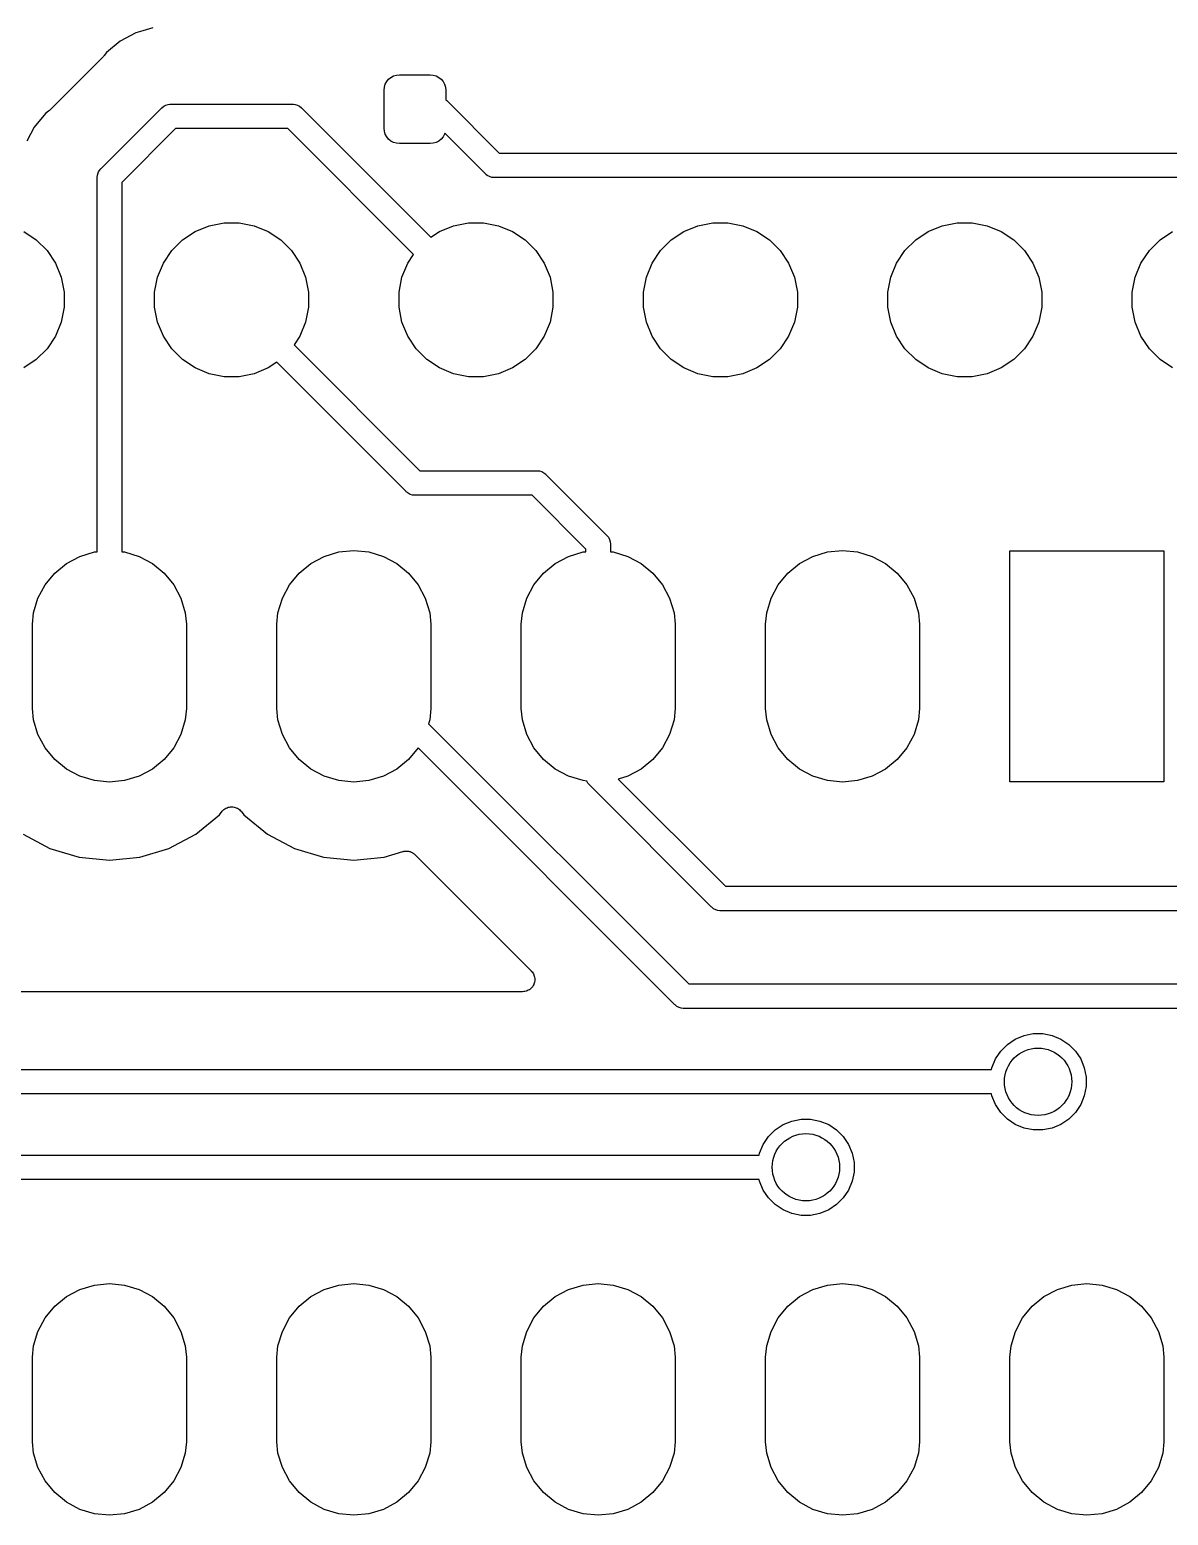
# Model space of a CAD drawing. Extents: x 2.36 to 5.74, y -5.57 to -1.66.
# Drawn here: x 3.517 to 3.983, y -3.172 to -2.565 of the extents above; entities that cross this region are included whole.
import ezdxf

# ---------------------------------------------------------------- set-up
doc = ezdxf.new("R2010")
doc.units = 0
doc.header["$MEASUREMENT"] = 0
doc.layers.add('BLACK', color=7, linetype='CONTINUOUS')

msp = doc.modelspace()

# ---------------------------------------------------------------- linework, layer by layer
at = {"layer": 'BLACK', "linetype": 'CONTINUOUS'}
for p, q in [((3.56368, -2.56497), (3.56084, -2.56583)), ((3.56778, -2.56372), (3.56368, -2.56497)), ((3.55445, -2.56924), (3.54884, -2.57384)), ((3.56084, -2.56583), (3.55445, -2.56924)), ((3.54752, -2.57542), (3.52542, -2.59752)), ((3.54765, -2.57526), (3.54752, -2.57542)), ((3.5478, -2.57511), (3.54765, -2.57526)), ((3.54785, -2.57506), (3.5478, -2.57511)), ((3.54884, -2.57384), (3.54785, -2.57506)), ((3.6652, -2.58403), (3.66629, -2.58345)), ((3.66629, -2.58345), (3.66747, -2.58309)), ((3.66747, -2.58309), (3.6687, -2.58297)), ((3.6687, -2.58297), (3.6813, -2.58297)), ((3.6813, -2.58297), (3.68253, -2.58309)), ((3.68253, -2.58309), (3.68371, -2.58345)), ((3.68371, -2.58345), (3.6848, -2.58403)), ((3.6624, -2.58927), (3.66252, -2.58804)), ((3.6624, -2.60482), (3.6624, -2.58927)), ((3.66252, -2.58804), (3.66288, -2.58686)), ((3.66288, -2.58686), (3.66346, -2.58577)), ((3.66346, -2.58577), (3.66425, -2.58482)), ((3.66425, -2.58482), (3.6652, -2.58403)), ((3.6848, -2.58403), (3.68575, -2.58482)), ((3.68575, -2.58482), (3.68654, -2.58577)), ((3.68654, -2.58577), (3.68712, -2.58686)), ((3.68712, -2.58686), (3.68748, -2.58804)), ((3.68748, -2.58804), (3.6876, -2.58927)), ((3.6876, -2.58927), (3.6876, -2.59316)), ((3.57221, -2.59582), (3.57308, -2.59536)), ((3.57308, -2.59536), (3.57402, -2.59507)), ((3.57402, -2.59507), (3.57475, -2.595)), ((3.57475, -2.595), (3.575, -2.59498)), ((3.575, -2.59498), (3.57525, -2.595)), ((3.57525, -2.595), (3.62475, -2.595)), ((3.62475, -2.595), (3.625, -2.59498)), ((3.625, -2.59498), (3.62525, -2.595)), ((3.62525, -2.595), (3.62598, -2.59507)), ((3.62598, -2.59507), (3.62692, -2.59536)), ((3.62692, -2.59536), (3.62779, -2.59582)), ((3.6876, -2.59316), (3.688, -2.59349)), ((3.688, -2.59349), (3.68816, -2.59369)), ((3.68816, -2.59369), (3.70947, -2.615)), ((3.52384, -2.59884), (3.51924, -2.60445)), ((3.52506, -2.59785), (3.52384, -2.59884)), ((3.52521, -2.5977), (3.52506, -2.59785)), ((3.52537, -2.59757), (3.52521, -2.5977)), ((3.52542, -2.59752), (3.52537, -2.59757)), ((3.54664, -2.62129), (3.57129, -2.59664)), ((3.57129, -2.59664), (3.57145, -2.59645)), ((3.57145, -2.59645), (3.57221, -2.59582)), ((3.62779, -2.59582), (3.62855, -2.59645)), ((3.62855, -2.59645), (3.62871, -2.59664)), ((3.62871, -2.59664), (3.68153, -2.64946)), ((3.51924, -2.60445), (3.51624, -2.61007)), ((3.57707, -2.605), (3.555, -2.62707)), ((3.62293, -2.605), (3.57707, -2.605)), ((3.67446, -2.65653), (3.62293, -2.605)), ((3.66252, -2.60605), (3.6624, -2.60482)), ((3.66288, -2.60723), (3.66252, -2.60605)), ((3.66346, -2.60832), (3.66288, -2.60723)), ((3.68712, -2.60723), (3.68654, -2.60832)), ((3.68722, -2.60689), (3.68712, -2.60723)), ((3.70369, -2.62336), (3.68722, -2.60689)), ((3.66425, -2.60928), (3.66346, -2.60832)), ((3.6652, -2.61006), (3.66425, -2.60928)), ((3.66629, -2.61064), (3.6652, -2.61006)), ((3.66747, -2.611), (3.66629, -2.61064)), ((3.6687, -2.61112), (3.66747, -2.611)), ((3.6813, -2.61112), (3.6687, -2.61112)), ((3.68253, -2.611), (3.6813, -2.61112)), ((3.68371, -2.61064), (3.68253, -2.611)), ((3.6848, -2.61006), (3.68371, -2.61064)), ((3.68575, -2.60928), (3.6848, -2.61006)), ((3.68654, -2.60832), (3.68575, -2.60928)), ((3.70947, -2.615), (4.64003, -2.615)), ((3.54498, -2.625), (3.54507, -2.62402)), ((3.545, -2.62525), (3.54498, -2.625)), ((3.545, -2.7781), (3.545, -2.62525)), ((3.54507, -2.62402), (3.54536, -2.62308)), ((3.54536, -2.62308), (3.54555, -2.62271)), ((3.54555, -2.62271), (3.54582, -2.62221)), ((3.54582, -2.62221), (3.54645, -2.62145)), ((3.54645, -2.62145), (3.54664, -2.62129)), ((3.70385, -2.62355), (3.70369, -2.62336)), ((3.70404, -2.62371), (3.70385, -2.62355)), ((3.70461, -2.62418), (3.70404, -2.62371)), ((3.70404, -2.62371), (3.70404, -2.62371)), ((3.70548, -2.62464), (3.70461, -2.62418)), ((3.70642, -2.62493), (3.70548, -2.62464)), ((3.7074, -2.62502), (3.70642, -2.62493)), ((3.70765, -2.625), (3.7074, -2.62502)), ((4.63821, -2.625), (3.70765, -2.625)), ((3.555, -2.62707), (3.555, -2.7781)), ((3.59081, -2.64471), (3.5969, -2.6435)), ((3.5969, -2.6435), (3.6031, -2.6435)), ((3.6031, -2.6435), (3.60919, -2.64471)), ((3.69081, -2.64471), (3.6969, -2.6435)), ((3.6969, -2.6435), (3.7031, -2.6435)), ((3.7031, -2.6435), (3.70919, -2.64471)), ((3.79081, -2.64471), (3.7969, -2.6435)), ((3.7969, -2.6435), (3.8031, -2.6435)), ((3.8031, -2.6435), (3.80919, -2.64471)), ((3.89081, -2.64471), (3.8969, -2.6435)), ((3.8969, -2.6435), (3.9031, -2.6435)), ((3.9031, -2.6435), (3.90919, -2.64471)), ((3.51492, -2.64709), (3.52008, -2.65054)), ((3.57992, -2.65054), (3.58508, -2.64709)), ((3.58508, -2.64709), (3.59081, -2.64471)), ((3.60919, -2.64471), (3.61492, -2.64709)), ((3.61492, -2.64709), (3.62008, -2.65054)), ((3.68153, -2.64946), (3.68508, -2.64709)), ((3.68508, -2.64709), (3.69081, -2.64471)), ((3.70919, -2.64471), (3.71492, -2.64709)), ((3.71492, -2.64709), (3.72008, -2.65054)), ((3.77992, -2.65054), (3.78508, -2.64709)), ((3.78508, -2.64709), (3.79081, -2.64471)), ((3.80919, -2.64471), (3.81492, -2.64709)), ((3.81492, -2.64709), (3.82008, -2.65054)), ((3.87992, -2.65054), (3.88508, -2.64709)), ((3.88508, -2.64709), (3.89081, -2.64471)), ((3.90919, -2.64471), (3.91492, -2.64709)), ((3.91492, -2.64709), (3.92008, -2.65054)), ((3.97992, -2.65054), (3.98508, -2.64709)), ((3.52008, -2.65054), (3.52446, -2.65492)), ((3.52446, -2.65492), (3.52791, -2.66008)), ((3.57209, -2.66008), (3.57554, -2.65492)), ((3.57554, -2.65492), (3.57992, -2.65054)), ((3.62008, -2.65054), (3.62446, -2.65492)), ((3.62446, -2.65492), (3.62791, -2.66008)), ((3.72008, -2.65054), (3.72446, -2.65492)), ((3.72446, -2.65492), (3.72791, -2.66008)), ((3.77209, -2.66008), (3.77554, -2.65492)), ((3.77554, -2.65492), (3.77992, -2.65054)), ((3.82008, -2.65054), (3.82446, -2.65492)), ((3.82446, -2.65492), (3.82791, -2.66008)), ((3.87209, -2.66008), (3.87554, -2.65492)), ((3.87554, -2.65492), (3.87992, -2.65054)), ((3.92008, -2.65054), (3.92446, -2.65492)), ((3.92446, -2.65492), (3.92791, -2.66008)), ((3.97209, -2.66008), (3.97554, -2.65492)), ((3.97554, -2.65492), (3.97992, -2.65054)), ((3.52791, -2.66008), (3.53029, -2.66581)), ((3.56971, -2.66581), (3.57209, -2.66008)), ((3.62791, -2.66008), (3.63029, -2.66581)), ((3.66971, -2.66581), (3.67209, -2.66008)), ((3.67209, -2.66008), (3.67446, -2.65653)), ((3.72791, -2.66008), (3.73029, -2.66581)), ((3.76971, -2.66581), (3.77209, -2.66008)), ((3.82791, -2.66008), (3.83029, -2.66581)), ((3.86971, -2.66581), (3.87209, -2.66008)), ((3.92791, -2.66008), (3.93029, -2.66581)), ((3.96971, -2.66581), (3.97209, -2.66008)), ((3.53029, -2.66581), (3.5315, -2.6719)), ((3.5685, -2.6719), (3.56971, -2.66581)), ((3.63029, -2.66581), (3.6315, -2.6719)), ((3.6685, -2.6719), (3.66971, -2.66581)), ((3.73029, -2.66581), (3.7315, -2.6719)), ((3.7685, -2.6719), (3.76971, -2.66581)), ((3.83029, -2.66581), (3.8315, -2.6719)), ((3.8685, -2.6719), (3.86971, -2.66581)), ((3.93029, -2.66581), (3.9315, -2.6719)), ((3.9685, -2.6719), (3.96971, -2.66581)), ((3.5315, -2.6719), (3.5315, -2.6781)), ((3.5685, -2.6781), (3.5685, -2.6719)), ((3.6315, -2.6719), (3.6315, -2.6781)), ((3.6685, -2.6781), (3.6685, -2.6719)), ((3.7315, -2.6719), (3.7315, -2.6781)), ((3.7685, -2.6781), (3.7685, -2.6719)), ((3.8315, -2.6719), (3.8315, -2.6781)), ((3.8685, -2.6781), (3.8685, -2.6719)), ((3.9315, -2.6719), (3.9315, -2.6781)), ((3.9685, -2.6781), (3.9685, -2.6719)), ((3.5315, -2.6781), (3.53029, -2.68419)), ((3.56971, -2.68419), (3.5685, -2.6781)), ((3.6315, -2.6781), (3.63029, -2.68419)), ((3.66971, -2.68419), (3.6685, -2.6781)), ((3.7315, -2.6781), (3.73029, -2.68419)), ((3.76971, -2.68419), (3.7685, -2.6781)), ((3.8315, -2.6781), (3.83029, -2.68419)), ((3.86971, -2.68419), (3.8685, -2.6781)), ((3.9315, -2.6781), (3.93029, -2.68419)), ((3.96971, -2.68419), (3.9685, -2.6781)), ((3.53029, -2.68419), (3.52791, -2.68992)), ((3.57209, -2.68992), (3.56971, -2.68419)), ((3.63029, -2.68419), (3.62791, -2.68992)), ((3.67209, -2.68992), (3.66971, -2.68419)), ((3.73029, -2.68419), (3.72791, -2.68992)), ((3.77209, -2.68992), (3.76971, -2.68419)), ((3.83029, -2.68419), (3.82791, -2.68992)), ((3.87209, -2.68992), (3.86971, -2.68419)), ((3.93029, -2.68419), (3.92791, -2.68992)), ((3.97209, -2.68992), (3.96971, -2.68419)), ((3.52791, -2.68992), (3.52446, -2.69508)), ((3.57554, -2.69508), (3.57209, -2.68992)), ((3.62791, -2.68992), (3.62554, -2.69347)), ((3.67554, -2.69508), (3.67209, -2.68992)), ((3.72791, -2.68992), (3.72446, -2.69508)), ((3.77554, -2.69508), (3.77209, -2.68992)), ((3.82791, -2.68992), (3.82446, -2.69508)), ((3.87554, -2.69508), (3.87209, -2.68992)), ((3.92791, -2.68992), (3.92446, -2.69508)), ((3.97554, -2.69508), (3.97209, -2.68992)), ((3.52446, -2.69508), (3.52008, -2.69946)), ((3.57992, -2.69946), (3.57554, -2.69508)), ((3.62554, -2.69347), (3.67707, -2.745)), ((3.67992, -2.69946), (3.67554, -2.69508)), ((3.72446, -2.69508), (3.72008, -2.69946)), ((3.77992, -2.69946), (3.77554, -2.69508)), ((3.82446, -2.69508), (3.82008, -2.69946)), ((3.87992, -2.69946), (3.87554, -2.69508)), ((3.92446, -2.69508), (3.92008, -2.69946)), ((3.97992, -2.69946), (3.97554, -2.69508)), ((3.52008, -2.69946), (3.51492, -2.70291)), ((3.58508, -2.70291), (3.57992, -2.69946)), ((3.59081, -2.70529), (3.58508, -2.70291)), ((3.61492, -2.70291), (3.60919, -2.70529)), ((3.61847, -2.70054), (3.61492, -2.70291)), ((3.67129, -2.75336), (3.61847, -2.70054)), ((3.68508, -2.70291), (3.67992, -2.69946)), ((3.69081, -2.70529), (3.68508, -2.70291)), ((3.71492, -2.70291), (3.70919, -2.70529)), ((3.72008, -2.69946), (3.71492, -2.70291)), ((3.78508, -2.70291), (3.77992, -2.69946)), ((3.79081, -2.70529), (3.78508, -2.70291)), ((3.81492, -2.70291), (3.80919, -2.70529)), ((3.82008, -2.69946), (3.81492, -2.70291)), ((3.88508, -2.70291), (3.87992, -2.69946)), ((3.89081, -2.70529), (3.88508, -2.70291)), ((3.91492, -2.70291), (3.90919, -2.70529)), ((3.92008, -2.69946), (3.91492, -2.70291)), ((3.98508, -2.70291), (3.97992, -2.69946)), ((3.5969, -2.7065), (3.59081, -2.70529)), ((3.6031, -2.7065), (3.5969, -2.7065)), ((3.60919, -2.70529), (3.6031, -2.7065)), ((3.6969, -2.7065), (3.69081, -2.70529)), ((3.7031, -2.7065), (3.6969, -2.7065)), ((3.70919, -2.70529), (3.7031, -2.7065)), ((3.7969, -2.7065), (3.79081, -2.70529)), ((3.8031, -2.7065), (3.7969, -2.7065)), ((3.80919, -2.70529), (3.8031, -2.7065)), ((3.8969, -2.7065), (3.89081, -2.70529)), ((3.9031, -2.7065), (3.8969, -2.7065)), ((3.90919, -2.70529), (3.9031, -2.7065)), ((3.67707, -2.745), (3.72475, -2.745)), ((3.72475, -2.745), (3.725, -2.74498)), ((3.725, -2.74498), (3.72525, -2.745)), ((3.72525, -2.745), (3.72598, -2.74507)), ((3.72598, -2.74507), (3.72692, -2.74536)), ((3.72692, -2.74536), (3.72779, -2.74582)), ((3.72779, -2.74582), (3.72855, -2.74645)), ((3.72855, -2.74645), (3.72871, -2.74664)), ((3.72871, -2.74664), (3.75336, -2.77129)), ((3.67145, -2.75355), (3.67129, -2.75336)), ((3.6719, -2.75392), (3.67145, -2.75355)), ((3.67221, -2.75418), (3.6719, -2.75392)), ((3.67308, -2.75464), (3.67221, -2.75418)), ((3.67402, -2.75493), (3.67308, -2.75464)), ((3.675, -2.75502), (3.67402, -2.75493)), ((3.67525, -2.755), (3.675, -2.75502)), ((3.72293, -2.755), (3.67525, -2.755)), ((3.745, -2.77707), (3.72293, -2.755)), ((3.75336, -2.77129), (3.75355, -2.77145)), ((3.75355, -2.77145), (3.75396, -2.77194)), ((3.64383, -2.77821), (3.65, -2.7776)), ((3.65, -2.7776), (3.65617, -2.77821)), ((3.745, -2.7781), (3.745, -2.77707)), ((3.75396, -2.77194), (3.75418, -2.77221)), ((3.75418, -2.77221), (3.75464, -2.77308)), ((3.75464, -2.77308), (3.75493, -2.77402)), ((3.75493, -2.77402), (3.75502, -2.775)), ((3.75502, -2.775), (3.755, -2.77525)), ((3.755, -2.77525), (3.755, -2.7781)), ((3.84383, -2.77821), (3.85, -2.7776)), ((3.85, -2.7776), (3.85617, -2.77821)), ((3.9185, -2.87224), (3.9185, -2.77776)), ((3.9185, -2.77776), (3.9815, -2.77776)), ((3.9815, -2.77776), (3.9815, -2.87224)), ((3.52762, -2.78687), (3.53242, -2.78294)), ((3.53242, -2.78294), (3.53789, -2.78001)), ((3.53789, -2.78001), (3.54383, -2.77821)), ((3.54383, -2.77821), (3.545, -2.7781)), ((3.555, -2.7781), (3.55617, -2.77821)), ((3.55617, -2.77821), (3.56211, -2.78001)), ((3.56211, -2.78001), (3.56758, -2.78294)), ((3.56758, -2.78294), (3.57238, -2.78687)), ((3.62762, -2.78687), (3.63242, -2.78294)), ((3.63242, -2.78294), (3.63789, -2.78001)), ((3.63789, -2.78001), (3.64383, -2.77821)), ((3.65617, -2.77821), (3.66211, -2.78001)), ((3.66211, -2.78001), (3.66758, -2.78294)), ((3.66758, -2.78294), (3.67238, -2.78687)), ((3.72762, -2.78687), (3.73242, -2.78294)), ((3.73242, -2.78294), (3.73789, -2.78001)), ((3.73789, -2.78001), (3.74383, -2.77821)), ((3.74383, -2.77821), (3.745, -2.7781)), ((3.755, -2.7781), (3.75617, -2.77821)), ((3.75617, -2.77821), (3.76211, -2.78001)), ((3.76211, -2.78001), (3.76758, -2.78294)), ((3.76758, -2.78294), (3.77238, -2.78687)), ((3.82762, -2.78687), (3.83242, -2.78294)), ((3.83242, -2.78294), (3.83789, -2.78001)), ((3.83789, -2.78001), (3.84383, -2.77821)), ((3.85617, -2.77821), (3.86211, -2.78001)), ((3.86211, -2.78001), (3.86758, -2.78294)), ((3.86758, -2.78294), (3.87238, -2.78687)), ((3.52369, -2.79167), (3.52762, -2.78687)), ((3.57238, -2.78687), (3.57631, -2.79167)), ((3.62369, -2.79167), (3.62762, -2.78687)), ((3.67238, -2.78687), (3.67631, -2.79167)), ((3.72369, -2.79167), (3.72762, -2.78687)), ((3.77238, -2.78687), (3.77631, -2.79167)), ((3.82369, -2.79167), (3.82762, -2.78687)), ((3.87238, -2.78687), (3.87631, -2.79167)), ((3.52076, -2.79714), (3.52369, -2.79167)), ((3.57631, -2.79167), (3.57924, -2.79714)), ((3.62076, -2.79714), (3.62369, -2.79167)), ((3.67631, -2.79167), (3.67924, -2.79714)), ((3.72076, -2.79714), (3.72369, -2.79167)), ((3.77631, -2.79167), (3.77924, -2.79714)), ((3.82076, -2.79714), (3.82369, -2.79167)), ((3.87631, -2.79167), (3.87924, -2.79714)), ((3.51896, -2.80308), (3.52076, -2.79714)), ((3.57924, -2.79714), (3.58104, -2.80308)), ((3.61896, -2.80308), (3.62076, -2.79714)), ((3.67924, -2.79714), (3.68104, -2.80308)), ((3.71896, -2.80308), (3.72076, -2.79714)), ((3.77924, -2.79714), (3.78104, -2.80308)), ((3.81896, -2.80308), (3.82076, -2.79714)), ((3.87924, -2.79714), (3.88104, -2.80308)), ((3.5185, -2.8077), (3.51896, -2.80308)), ((3.5185, -2.84229), (3.5185, -2.8077)), ((3.58104, -2.80308), (3.5815, -2.8077)), ((3.5815, -2.8077), (3.5815, -2.8423)), ((3.6185, -2.8077), (3.61896, -2.80308)), ((3.6185, -2.84229), (3.6185, -2.8077)), ((3.68104, -2.80308), (3.6815, -2.8077)), ((3.6815, -2.8077), (3.6815, -2.8423)), ((3.7185, -2.8077), (3.71896, -2.80308)), ((3.7185, -2.84229), (3.7185, -2.8077)), ((3.78104, -2.80308), (3.7815, -2.8077)), ((3.7815, -2.8077), (3.7815, -2.8423)), ((3.8185, -2.8077), (3.81896, -2.80308)), ((3.8185, -2.84229), (3.8185, -2.8077)), ((3.88104, -2.80308), (3.8815, -2.8077)), ((3.8815, -2.8077), (3.8815, -2.8423)), ((3.51896, -2.84692), (3.5185, -2.84229)), ((3.5815, -2.8423), (3.58104, -2.84692)), ((3.61896, -2.84692), (3.6185, -2.84229)), ((3.6815, -2.8423), (3.68104, -2.84692)), ((3.71896, -2.84692), (3.7185, -2.84229)), ((3.7815, -2.8423), (3.78104, -2.84692)), ((3.81896, -2.84692), (3.8185, -2.84229)), ((3.8815, -2.8423), (3.88104, -2.84692)), ((3.52076, -2.85286), (3.51896, -2.84692)), ((3.58104, -2.84692), (3.57924, -2.85286)), ((3.62076, -2.85286), (3.61896, -2.84692)), ((3.68104, -2.84692), (3.68056, -2.84849)), ((3.68056, -2.84849), (3.78707, -2.955)), ((3.72076, -2.85286), (3.71896, -2.84692)), ((3.78104, -2.84692), (3.77924, -2.85286)), ((3.82076, -2.85286), (3.81896, -2.84692)), ((3.88104, -2.84692), (3.87924, -2.85286)), ((3.52369, -2.85833), (3.52076, -2.85286)), ((3.57924, -2.85286), (3.57631, -2.85833)), ((3.62369, -2.85833), (3.62076, -2.85286)), ((3.72369, -2.85833), (3.72076, -2.85286)), ((3.77924, -2.85286), (3.77631, -2.85833)), ((3.82369, -2.85833), (3.82076, -2.85286)), ((3.87924, -2.85286), (3.87631, -2.85833)), ((3.52762, -2.86313), (3.52369, -2.85833)), ((3.57631, -2.85833), (3.57238, -2.86313)), ((3.62762, -2.86313), (3.62369, -2.85833)), ((3.67629, -2.85836), (3.67238, -2.86313)), ((3.78129, -2.96336), (3.67629, -2.85836)), ((3.72762, -2.86313), (3.72369, -2.85833)), ((3.77631, -2.85833), (3.77238, -2.86313)), ((3.82762, -2.86313), (3.82369, -2.85833)), ((3.87631, -2.85833), (3.87238, -2.86313)), ((3.53242, -2.86706), (3.52762, -2.86313)), ((3.53789, -2.86999), (3.53242, -2.86706)), ((3.56758, -2.86706), (3.56211, -2.86999)), ((3.57238, -2.86313), (3.56758, -2.86706)), ((3.63242, -2.86706), (3.62762, -2.86313)), ((3.63789, -2.86999), (3.63242, -2.86706)), ((3.66758, -2.86706), (3.66211, -2.86999)), ((3.67238, -2.86313), (3.66758, -2.86706)), ((3.73242, -2.86706), (3.72762, -2.86313)), ((3.73789, -2.86999), (3.73242, -2.86706)), ((3.76758, -2.86706), (3.76211, -2.86999)), ((3.77238, -2.86313), (3.76758, -2.86706)), ((3.83242, -2.86706), (3.82762, -2.86313)), ((3.83789, -2.86999), (3.83242, -2.86706)), ((3.86758, -2.86706), (3.86211, -2.86999)), ((3.87238, -2.86313), (3.86758, -2.86706)), ((3.54383, -2.87179), (3.53789, -2.86999)), ((3.55, -2.8724), (3.54383, -2.87179)), ((3.55617, -2.87179), (3.55, -2.8724)), ((3.56211, -2.86999), (3.55617, -2.87179)), ((3.64383, -2.87179), (3.63789, -2.86999)), ((3.65, -2.8724), (3.64383, -2.87179)), ((3.65617, -2.87179), (3.65, -2.8724)), ((3.66211, -2.86999), (3.65617, -2.87179)), ((3.74383, -2.87179), (3.73789, -2.86999)), ((3.74537, -2.87194), (3.74383, -2.87179)), ((3.74582, -2.87279), (3.74537, -2.87194)), ((3.74645, -2.87355), (3.74582, -2.87279)), ((3.74582, -2.87279), (3.74582, -2.87279)), ((3.74664, -2.87371), (3.74645, -2.87355)), ((3.79629, -2.92336), (3.74664, -2.87371)), ((3.76211, -2.86999), (3.75823, -2.87116)), ((3.75823, -2.87116), (3.80207, -2.915)), ((3.84383, -2.87179), (3.83789, -2.86999)), ((3.85, -2.8724), (3.84383, -2.87179)), ((3.85617, -2.87179), (3.85, -2.8724)), ((3.86211, -2.86999), (3.85617, -2.87179)), ((3.9815, -2.87224), (3.9185, -2.87224)), ((3.58534, -2.89364), (3.59498, -2.88573)), ((3.59498, -2.88573), (3.59613, -2.88432)), ((3.59613, -2.88432), (3.59616, -2.88429)), ((3.59616, -2.88429), (3.59618, -2.88427)), ((3.59616, -2.88429), (3.59616, -2.88429)), ((3.59616, -2.88429), (3.59616, -2.88429)), ((3.59618, -2.88427), (3.59652, -2.88394)), ((3.59652, -2.88394), (3.59686, -2.88361)), ((3.59686, -2.88361), (3.59687, -2.8836)), ((3.59687, -2.8836), (3.59688, -2.88359)), ((3.59688, -2.88359), (3.59727, -2.88333)), ((3.59727, -2.88333), (3.59767, -2.88307)), ((3.59767, -2.88307), (3.59768, -2.88307)), ((3.59768, -2.88307), (3.5977, -2.88306)), ((3.5977, -2.88306), (3.59813, -2.88288)), ((3.59813, -2.88288), (3.59857, -2.8827)), ((3.59857, -2.8827), (3.59859, -2.8827)), ((3.59859, -2.8827), (3.5986, -2.8827)), ((3.5986, -2.8827), (3.59906, -2.88261)), ((3.59906, -2.88261), (3.59953, -2.88252)), ((3.59953, -2.88252), (3.59955, -2.88252)), ((3.59955, -2.88252), (3.59956, -2.88252)), ((3.59956, -2.88252), (3.60003, -2.88252)), ((3.60003, -2.88252), (3.60051, -2.88252)), ((3.60051, -2.88252), (3.60052, -2.88252)), ((3.60052, -2.88252), (3.60054, -2.88252)), ((3.60054, -2.88252), (3.601, -2.88262)), ((3.601, -2.88262), (3.60146, -2.88272)), ((3.60146, -2.88272), (3.60148, -2.88272)), ((3.60148, -2.88272), (3.60149, -2.88272)), ((3.60149, -2.88272), (3.60192, -2.88291)), ((3.60192, -2.88291), (3.60236, -2.88309)), ((3.60236, -2.88309), (3.60238, -2.8831)), ((3.60238, -2.8831), (3.60239, -2.88311)), ((3.60239, -2.88311), (3.60278, -2.88337)), ((3.60278, -2.88337), (3.60318, -2.88363)), ((3.60318, -2.88363), (3.60319, -2.88364)), ((3.60319, -2.88364), (3.6032, -2.88365)), ((3.6032, -2.88365), (3.60353, -2.88399)), ((3.60353, -2.88399), (3.60387, -2.88432)), ((3.60387, -2.88432), (3.60502, -2.88573)), ((3.60502, -2.88573), (3.61466, -2.89364)), ((3.51466, -2.89364), (3.52566, -2.89952)), ((3.52566, -2.89952), (3.53759, -2.90314)), ((3.56241, -2.90314), (3.57434, -2.89952)), ((3.57434, -2.89952), (3.58534, -2.89364)), ((3.61466, -2.89364), (3.62566, -2.89952)), ((3.62566, -2.89952), (3.63759, -2.90314)), ((3.53759, -2.90314), (3.55, -2.90436)), ((3.55, -2.90436), (3.56241, -2.90314)), ((3.63759, -2.90314), (3.65, -2.90436)), ((3.65, -2.90436), (3.66241, -2.90314)), ((3.66241, -2.90314), (3.67003, -2.90083)), ((3.67003, -2.90083), (3.6701, -2.90081)), ((3.6701, -2.90081), (3.67032, -2.90077)), ((3.67032, -2.90077), (3.67053, -2.9007)), ((3.67053, -2.9007), (3.67079, -2.90068)), ((3.67079, -2.90068), (3.67106, -2.90063)), ((3.67106, -2.90063), (3.67128, -2.90063)), ((3.67128, -2.90063), (3.6715, -2.90061)), ((3.6715, -2.90061), (3.67177, -2.90064)), ((3.67177, -2.90064), (3.67203, -2.90064)), ((3.67203, -2.90064), (3.67225, -2.90069)), ((3.67225, -2.90069), (3.67247, -2.90071)), ((3.67247, -2.90071), (3.67273, -2.90079)), ((3.67273, -2.90079), (3.67299, -2.90084)), ((3.67299, -2.90084), (3.67319, -2.90093)), ((3.67319, -2.90093), (3.6734, -2.901)), ((3.6734, -2.901), (3.67364, -2.90112)), ((3.67364, -2.90112), (3.67389, -2.90123)), ((3.67389, -2.90123), (3.67407, -2.90135)), ((3.67407, -2.90135), (3.67426, -2.90146)), ((3.67426, -2.90146), (3.67447, -2.90163)), ((3.67447, -2.90163), (3.67469, -2.90178)), ((3.67469, -2.90178), (3.67485, -2.90194)), ((3.67485, -2.90194), (3.67502, -2.90208)), ((3.67502, -2.90208), (3.72259, -2.94965)), ((3.80207, -2.915), (4.02475, -2.915)), ((3.79645, -2.92355), (3.79629, -2.92336)), ((3.79721, -2.92418), (3.79645, -2.92355)), ((3.79808, -2.92464), (3.79721, -2.92418)), ((3.79902, -2.92493), (3.79808, -2.92464)), ((3.79975, -2.925), (3.79902, -2.92493)), ((3.8, -2.92502), (3.79975, -2.925)), ((3.79975, -2.925), (3.79975, -2.925)), ((3.80025, -2.925), (3.8, -2.92502)), ((4.02293, -2.925), (3.80025, -2.925)), ((3.72259, -2.94965), (3.72263, -2.94969)), ((3.72263, -2.94969), (3.72263, -2.94969)), ((3.72263, -2.94969), (3.72263, -2.94969)), ((3.72263, -2.94969), (3.72264, -2.9497)), ((3.72264, -2.9497), (3.72295, -2.95008)), ((3.72295, -2.95008), (3.72324, -2.95045)), ((3.72324, -2.95045), (3.72325, -2.95046)), ((3.72325, -2.95046), (3.72325, -2.95047)), ((3.72325, -2.95047), (3.72348, -2.9509)), ((3.72348, -2.9509), (3.7237, -2.95132)), ((3.7237, -2.95132), (3.7237, -2.95132)), ((3.7237, -2.95132), (3.7237, -2.95133)), ((3.7237, -2.95133), (3.72384, -2.9518)), ((3.72395, -2.95421), (3.72381, -2.95467)), ((3.72384, -2.9518), (3.72397, -2.95225)), ((3.72396, -2.95419), (3.72395, -2.9542)), ((3.72395, -2.9542), (3.72395, -2.95421)), ((3.72401, -2.95371), (3.72396, -2.95419)), ((3.72397, -2.95225), (3.72397, -2.95226)), ((3.72397, -2.95226), (3.72397, -2.95227)), ((3.72397, -2.95227), (3.72402, -2.95275)), ((3.72406, -2.95324), (3.72401, -2.95371)), ((3.72402, -2.95275), (3.72406, -2.95322)), ((3.72406, -2.95322), (3.72406, -2.95323)), ((3.72406, -2.95323), (3.72406, -2.95324)), ((3.71906, -2.95819), (3.28205, -2.95819)), ((3.71953, -2.95814), (3.71906, -2.95819)), ((3.72001, -2.9581), (3.71953, -2.95814)), ((3.72002, -2.95809), (3.72001, -2.9581)), ((3.72003, -2.95809), (3.72002, -2.95809)), ((3.72048, -2.95796), (3.72003, -2.95809)), ((3.72095, -2.95782), (3.72048, -2.95796)), ((3.72096, -2.95781), (3.72095, -2.95782)), ((3.72138, -2.95759), (3.72096, -2.95781)), ((3.72096, -2.95781), (3.72096, -2.95781)), ((3.72181, -2.95736), (3.72138, -2.95759)), ((3.72182, -2.95736), (3.72181, -2.95736)), ((3.72183, -2.95735), (3.72182, -2.95736)), ((3.7222, -2.95705), (3.72183, -2.95735)), ((3.72257, -2.95675), (3.7222, -2.95705)), ((3.72258, -2.95674), (3.72257, -2.95675)), ((3.72289, -2.95637), (3.72258, -2.95674)), ((3.72258, -2.95674), (3.72258, -2.95674)), ((3.72319, -2.956), (3.72289, -2.95637)), ((3.7232, -2.95599), (3.72319, -2.956)), ((3.72343, -2.95556), (3.7232, -2.95598)), ((3.7232, -2.95598), (3.7232, -2.95599)), ((3.72366, -2.95514), (3.72343, -2.95556)), ((3.72367, -2.95513), (3.72366, -2.95513)), ((3.72366, -2.95513), (3.72366, -2.95514)), ((3.72381, -2.95467), (3.72367, -2.95513)), ((3.78707, -2.955), (4.01475, -2.955)), ((3.78145, -2.96355), (3.78129, -2.96336)), ((3.78221, -2.96418), (3.78145, -2.96355)), ((3.78308, -2.96464), (3.78221, -2.96418)), ((3.78402, -2.96493), (3.78308, -2.96464)), ((3.78475, -2.965), (3.78402, -2.96493)), ((3.785, -2.96502), (3.78475, -2.965)), ((3.78475, -2.965), (3.78475, -2.965)), ((3.78525, -2.965), (3.785, -2.96502)), ((4.01293, -2.965), (3.78525, -2.965)), ((3.91745, -2.97971), (3.92068, -2.97756)), ((3.92068, -2.97756), (3.92426, -2.97607)), ((3.92426, -2.97607), (3.92806, -2.97531)), ((3.92806, -2.97531), (3.93194, -2.97531)), ((3.93194, -2.97531), (3.93574, -2.97607)), ((3.93574, -2.97607), (3.93932, -2.97756)), ((3.93932, -2.97756), (3.94255, -2.97971)), ((3.91256, -2.98568), (3.91471, -2.98245)), ((3.91471, -2.98245), (3.91745, -2.97971)), ((3.94255, -2.97971), (3.94529, -2.98245)), ((3.94529, -2.98245), (3.94744, -2.98568)), ((3.28025, -2.99), (3.91092, -2.99)), ((3.91092, -2.99), (3.91107, -2.98926)), ((3.91107, -2.98926), (3.91256, -2.98568)), ((3.94744, -2.98568), (3.94893, -2.98926)), ((3.94893, -2.98926), (3.94969, -2.99306)), ((3.94969, -2.99306), (3.94969, -2.99694)), ((3.91092, -3), (3.28207, -3)), ((3.91107, -3.00074), (3.91092, -3)), ((3.91256, -3.00432), (3.91107, -3.00074)), ((3.94893, -3.00074), (3.94744, -3.00432)), ((3.94969, -2.99694), (3.94893, -3.00074)), ((3.91471, -3.00755), (3.91256, -3.00432)), ((3.91745, -3.01029), (3.91471, -3.00755)), ((3.94529, -3.00755), (3.94255, -3.01029)), ((3.94744, -3.00432), (3.94529, -3.00755)), ((3.81971, -3.01745), (3.82245, -3.01471)), ((3.82245, -3.01471), (3.82568, -3.01256)), ((3.82568, -3.01256), (3.82926, -3.01107)), ((3.82926, -3.01107), (3.83306, -3.01031)), ((3.83306, -3.01031), (3.83694, -3.01031)), ((3.83694, -3.01031), (3.84074, -3.01107)), ((3.84074, -3.01107), (3.84432, -3.01256)), ((3.84432, -3.01256), (3.84755, -3.01471)), ((3.84755, -3.01471), (3.85029, -3.01745)), ((3.92068, -3.01244), (3.91745, -3.01029)), ((3.92426, -3.01393), (3.92068, -3.01244)), ((3.92806, -3.01469), (3.92426, -3.01393)), ((3.93194, -3.01469), (3.92806, -3.01469)), ((3.93574, -3.01393), (3.93194, -3.01469)), ((3.93932, -3.01244), (3.93574, -3.01393)), ((3.94255, -3.01029), (3.93932, -3.01244)), ((3.81607, -3.02426), (3.81756, -3.02068)), ((3.81756, -3.02068), (3.81971, -3.01745)), ((3.85029, -3.01745), (3.85244, -3.02068)), ((3.85244, -3.02068), (3.85393, -3.02426)), ((3.29025, -3.025), (3.81592, -3.025)), ((3.81592, -3.025), (3.81607, -3.02426)), ((3.85393, -3.02426), (3.85469, -3.02806)), ((3.85469, -3.03194), (3.85393, -3.03574)), ((3.85469, -3.02806), (3.85469, -3.03194)), ((3.81592, -3.035), (3.29207, -3.035)), ((3.81607, -3.03574), (3.81592, -3.035)), ((3.81756, -3.03932), (3.81607, -3.03574)), ((3.81971, -3.04255), (3.81756, -3.03932)), ((3.85244, -3.03932), (3.85029, -3.04255)), ((3.85393, -3.03574), (3.85244, -3.03932)), ((3.82245, -3.04529), (3.81971, -3.04255)), ((3.82568, -3.04744), (3.82245, -3.04529)), ((3.84755, -3.04529), (3.84432, -3.04744)), ((3.85029, -3.04255), (3.84755, -3.04529)), ((3.82926, -3.04893), (3.82568, -3.04744)), ((3.83306, -3.04969), (3.82926, -3.04893)), ((3.83694, -3.04969), (3.83306, -3.04969)), ((3.84074, -3.04893), (3.83694, -3.04969)), ((3.84432, -3.04744), (3.84074, -3.04893)), ((3.53242, -3.08294), (3.53789, -3.08001)), ((3.53789, -3.08001), (3.54383, -3.07821)), ((3.54383, -3.07821), (3.55, -3.0776)), ((3.55, -3.0776), (3.55617, -3.07821)), ((3.55617, -3.07821), (3.56211, -3.08001)), ((3.56211, -3.08001), (3.56758, -3.08294)), ((3.63242, -3.08294), (3.63789, -3.08001)), ((3.63789, -3.08001), (3.64383, -3.07821)), ((3.64383, -3.07821), (3.65, -3.0776)), ((3.65, -3.0776), (3.65617, -3.07821)), ((3.65617, -3.07821), (3.66211, -3.08001)), ((3.66211, -3.08001), (3.66758, -3.08294)), ((3.73242, -3.08294), (3.73789, -3.08001)), ((3.73789, -3.08001), (3.74383, -3.07821)), ((3.74383, -3.07821), (3.75, -3.0776)), ((3.75, -3.0776), (3.75617, -3.07821)), ((3.75617, -3.07821), (3.76211, -3.08001)), ((3.76211, -3.08001), (3.76758, -3.08294)), ((3.83242, -3.08294), (3.83789, -3.08001)), ((3.83789, -3.08001), (3.84383, -3.07821)), ((3.84383, -3.07821), (3.85, -3.0776)), ((3.85, -3.0776), (3.85617, -3.07821)), ((3.85617, -3.07821), (3.86211, -3.08001)), ((3.86211, -3.08001), (3.86758, -3.08294)), ((3.93242, -3.08294), (3.93789, -3.08001)), ((3.93789, -3.08001), (3.94383, -3.07821)), ((3.94383, -3.07821), (3.95, -3.0776)), ((3.95, -3.0776), (3.95617, -3.07821)), ((3.95617, -3.07821), (3.96211, -3.08001)), ((3.96211, -3.08001), (3.96758, -3.08294)), ((3.52369, -3.09167), (3.52762, -3.08687)), ((3.52762, -3.08687), (3.53242, -3.08294)), ((3.56758, -3.08294), (3.57238, -3.08687)), ((3.57238, -3.08687), (3.57631, -3.09167)), ((3.62369, -3.09167), (3.62762, -3.08687)), ((3.62762, -3.08687), (3.63242, -3.08294)), ((3.66758, -3.08294), (3.67238, -3.08687)), ((3.67238, -3.08687), (3.67631, -3.09167)), ((3.72369, -3.09167), (3.72762, -3.08687)), ((3.72762, -3.08687), (3.73242, -3.08294)), ((3.76758, -3.08294), (3.77238, -3.08687)), ((3.77238, -3.08687), (3.77631, -3.09167)), ((3.82369, -3.09167), (3.82762, -3.08687)), ((3.82762, -3.08687), (3.83242, -3.08294)), ((3.86758, -3.08294), (3.87238, -3.08687)), ((3.87238, -3.08687), (3.87631, -3.09167)), ((3.92369, -3.09167), (3.92762, -3.08687)), ((3.92762, -3.08687), (3.93242, -3.08294)), ((3.96758, -3.08294), (3.97238, -3.08687)), ((3.97238, -3.08687), (3.97631, -3.09167)), ((3.52076, -3.09714), (3.52369, -3.09167)), ((3.57631, -3.09167), (3.57924, -3.09714)), ((3.62076, -3.09714), (3.62369, -3.09167)), ((3.67631, -3.09167), (3.67924, -3.09714)), ((3.72076, -3.09714), (3.72369, -3.09167)), ((3.77631, -3.09167), (3.77924, -3.09714)), ((3.82076, -3.09714), (3.82369, -3.09167)), ((3.87631, -3.09167), (3.87924, -3.09714)), ((3.92076, -3.09714), (3.92369, -3.09167)), ((3.97631, -3.09167), (3.97924, -3.09714)), ((3.51896, -3.10308), (3.52076, -3.09714)), ((3.57924, -3.09714), (3.58104, -3.10308)), ((3.61896, -3.10308), (3.62076, -3.09714)), ((3.67924, -3.09714), (3.68104, -3.10308)), ((3.71896, -3.10308), (3.72076, -3.09714)), ((3.77924, -3.09714), (3.78104, -3.10308)), ((3.81896, -3.10308), (3.82076, -3.09714)), ((3.87924, -3.09714), (3.88104, -3.10308)), ((3.91896, -3.10308), (3.92076, -3.09714)), ((3.97924, -3.09714), (3.98104, -3.10308)), ((3.5185, -3.1077), (3.51896, -3.10308)), ((3.58104, -3.10308), (3.5815, -3.1077)), ((3.6185, -3.1077), (3.61896, -3.10308)), ((3.68104, -3.10308), (3.6815, -3.1077)), ((3.7185, -3.1077), (3.71896, -3.10308)), ((3.78104, -3.10308), (3.7815, -3.1077)), ((3.8185, -3.1077), (3.81896, -3.10308)), ((3.88104, -3.10308), (3.8815, -3.1077)), ((3.9185, -3.1077), (3.91896, -3.10308)), ((3.98104, -3.10308), (3.9815, -3.1077)), ((3.5185, -3.14229), (3.5185, -3.1077)), ((3.5815, -3.1077), (3.5815, -3.14229)), ((3.6185, -3.14229), (3.6185, -3.1077)), ((3.6815, -3.1077), (3.6815, -3.14229)), ((3.7185, -3.14229), (3.7185, -3.1077)), ((3.7815, -3.1077), (3.7815, -3.14229)), ((3.8185, -3.14229), (3.8185, -3.1077)), ((3.8815, -3.1077), (3.8815, -3.14229)), ((3.9185, -3.14229), (3.9185, -3.1077)), ((3.9815, -3.1077), (3.9815, -3.14229)), ((3.51896, -3.14692), (3.5185, -3.14229)), ((3.5815, -3.14229), (3.58104, -3.14692)), ((3.61896, -3.14692), (3.6185, -3.14229)), ((3.6815, -3.14229), (3.68104, -3.14692)), ((3.71896, -3.14692), (3.7185, -3.14229)), ((3.7815, -3.14229), (3.78104, -3.14692)), ((3.81896, -3.14692), (3.8185, -3.14229)), ((3.8815, -3.14229), (3.88104, -3.14692)), ((3.91896, -3.14692), (3.9185, -3.14229)), ((3.9815, -3.14229), (3.98104, -3.14692)), ((3.52076, -3.15286), (3.51896, -3.14692)), ((3.58104, -3.14692), (3.57924, -3.15286)), ((3.62076, -3.15286), (3.61896, -3.14692)), ((3.68104, -3.14692), (3.67924, -3.15286)), ((3.72076, -3.15286), (3.71896, -3.14692)), ((3.78104, -3.14692), (3.77924, -3.15286)), ((3.82076, -3.15286), (3.81896, -3.14692)), ((3.88104, -3.14692), (3.87924, -3.15286)), ((3.92076, -3.15286), (3.91896, -3.14692)), ((3.98104, -3.14692), (3.97924, -3.15286)), ((3.52369, -3.15833), (3.52076, -3.15286)), ((3.57924, -3.15286), (3.57631, -3.15833)), ((3.62369, -3.15833), (3.62076, -3.15286)), ((3.67924, -3.15286), (3.67631, -3.15833)), ((3.72369, -3.15833), (3.72076, -3.15286)), ((3.77924, -3.15286), (3.77631, -3.15833)), ((3.82369, -3.15833), (3.82076, -3.15286)), ((3.87924, -3.15286), (3.87631, -3.15833)), ((3.92369, -3.15833), (3.92076, -3.15286)), ((3.97924, -3.15286), (3.97631, -3.15833)), ((3.52762, -3.16313), (3.52369, -3.15833)), ((3.57631, -3.15833), (3.57238, -3.16313)), ((3.62762, -3.16313), (3.62369, -3.15833)), ((3.67631, -3.15833), (3.67238, -3.16313)), ((3.72762, -3.16313), (3.72369, -3.15833)), ((3.77631, -3.15833), (3.77238, -3.16313)), ((3.82762, -3.16313), (3.82369, -3.15833)), ((3.87631, -3.15833), (3.87238, -3.16313)), ((3.92762, -3.16313), (3.92369, -3.15833)), ((3.97631, -3.15833), (3.97238, -3.16313)), ((3.53242, -3.16706), (3.52762, -3.16313)), ((3.57238, -3.16313), (3.56758, -3.16706)), ((3.63242, -3.16706), (3.62762, -3.16313)), ((3.67238, -3.16313), (3.66758, -3.16706)), ((3.73242, -3.16706), (3.72762, -3.16313)), ((3.77238, -3.16313), (3.76758, -3.16706)), ((3.83242, -3.16706), (3.82762, -3.16313)), ((3.87238, -3.16313), (3.86758, -3.16706)), ((3.93242, -3.16706), (3.92762, -3.16313)), ((3.97238, -3.16313), (3.96758, -3.16706)), ((3.53789, -3.16999), (3.53242, -3.16706)), ((3.54383, -3.17179), (3.53789, -3.16999)), ((3.55, -3.1724), (3.54383, -3.17179)), ((3.55617, -3.17179), (3.55, -3.1724)), ((3.56211, -3.16999), (3.55617, -3.17179)), ((3.56758, -3.16706), (3.56211, -3.16999)), ((3.63789, -3.16999), (3.63242, -3.16706)), ((3.64383, -3.17179), (3.63789, -3.16999)), ((3.65, -3.1724), (3.64383, -3.17179)), ((3.65617, -3.17179), (3.65, -3.1724)), ((3.66211, -3.16999), (3.65617, -3.17179)), ((3.66758, -3.16706), (3.66211, -3.16999)), ((3.73789, -3.16999), (3.73242, -3.16706)), ((3.74383, -3.17179), (3.73789, -3.16999)), ((3.75, -3.1724), (3.74383, -3.17179)), ((3.75617, -3.17179), (3.75, -3.1724)), ((3.76211, -3.16999), (3.75617, -3.17179)), ((3.76758, -3.16706), (3.76211, -3.16999)), ((3.83789, -3.16999), (3.83242, -3.16706)), ((3.84383, -3.17179), (3.83789, -3.16999)), ((3.85, -3.1724), (3.84383, -3.17179)), ((3.85617, -3.17179), (3.85, -3.1724)), ((3.86211, -3.16999), (3.85617, -3.17179)), ((3.86758, -3.16706), (3.86211, -3.16999)), ((3.93789, -3.16999), (3.93242, -3.16706)), ((3.94383, -3.17179), (3.93789, -3.16999)), ((3.95, -3.1724), (3.94383, -3.17179)), ((3.95617, -3.17179), (3.95, -3.1724)), ((3.96211, -3.16999), (3.95617, -3.17179)), ((3.96758, -3.16706), (3.96211, -3.16999))]:
    msp.add_line(p, q, dxfattribs=at)
at = {"layer": 'BLACK'}
for centre in [(3.93, -2.995), (3.835, -3.03)]:
    msp.add_circle(centre, 0.01378, dxfattribs=at)

doc.saveas('drawing.dxf')
